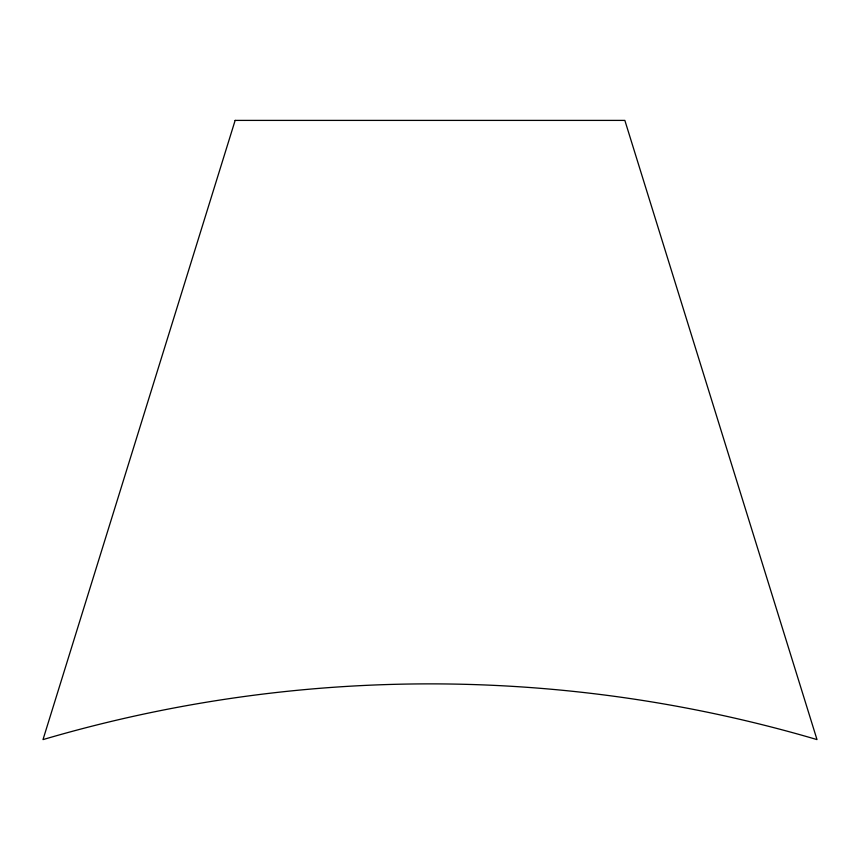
<?xml version="1.0" encoding="UTF-8"?>
<svg xmlns="http://www.w3.org/2000/svg" width="860" height="860" viewBox="0 0 860 860"><rect width="100%" height="100%" fill="white"/><g stroke="black" fill="none" stroke-linecap="round" stroke-linejoin="round"><path stroke-width="1.29" d="M235.145 120.4L43 739.6A1366.647 1361.326 0 0 1 817 739.589L624.854 120.4L235.145 120.4"/></g></svg>
